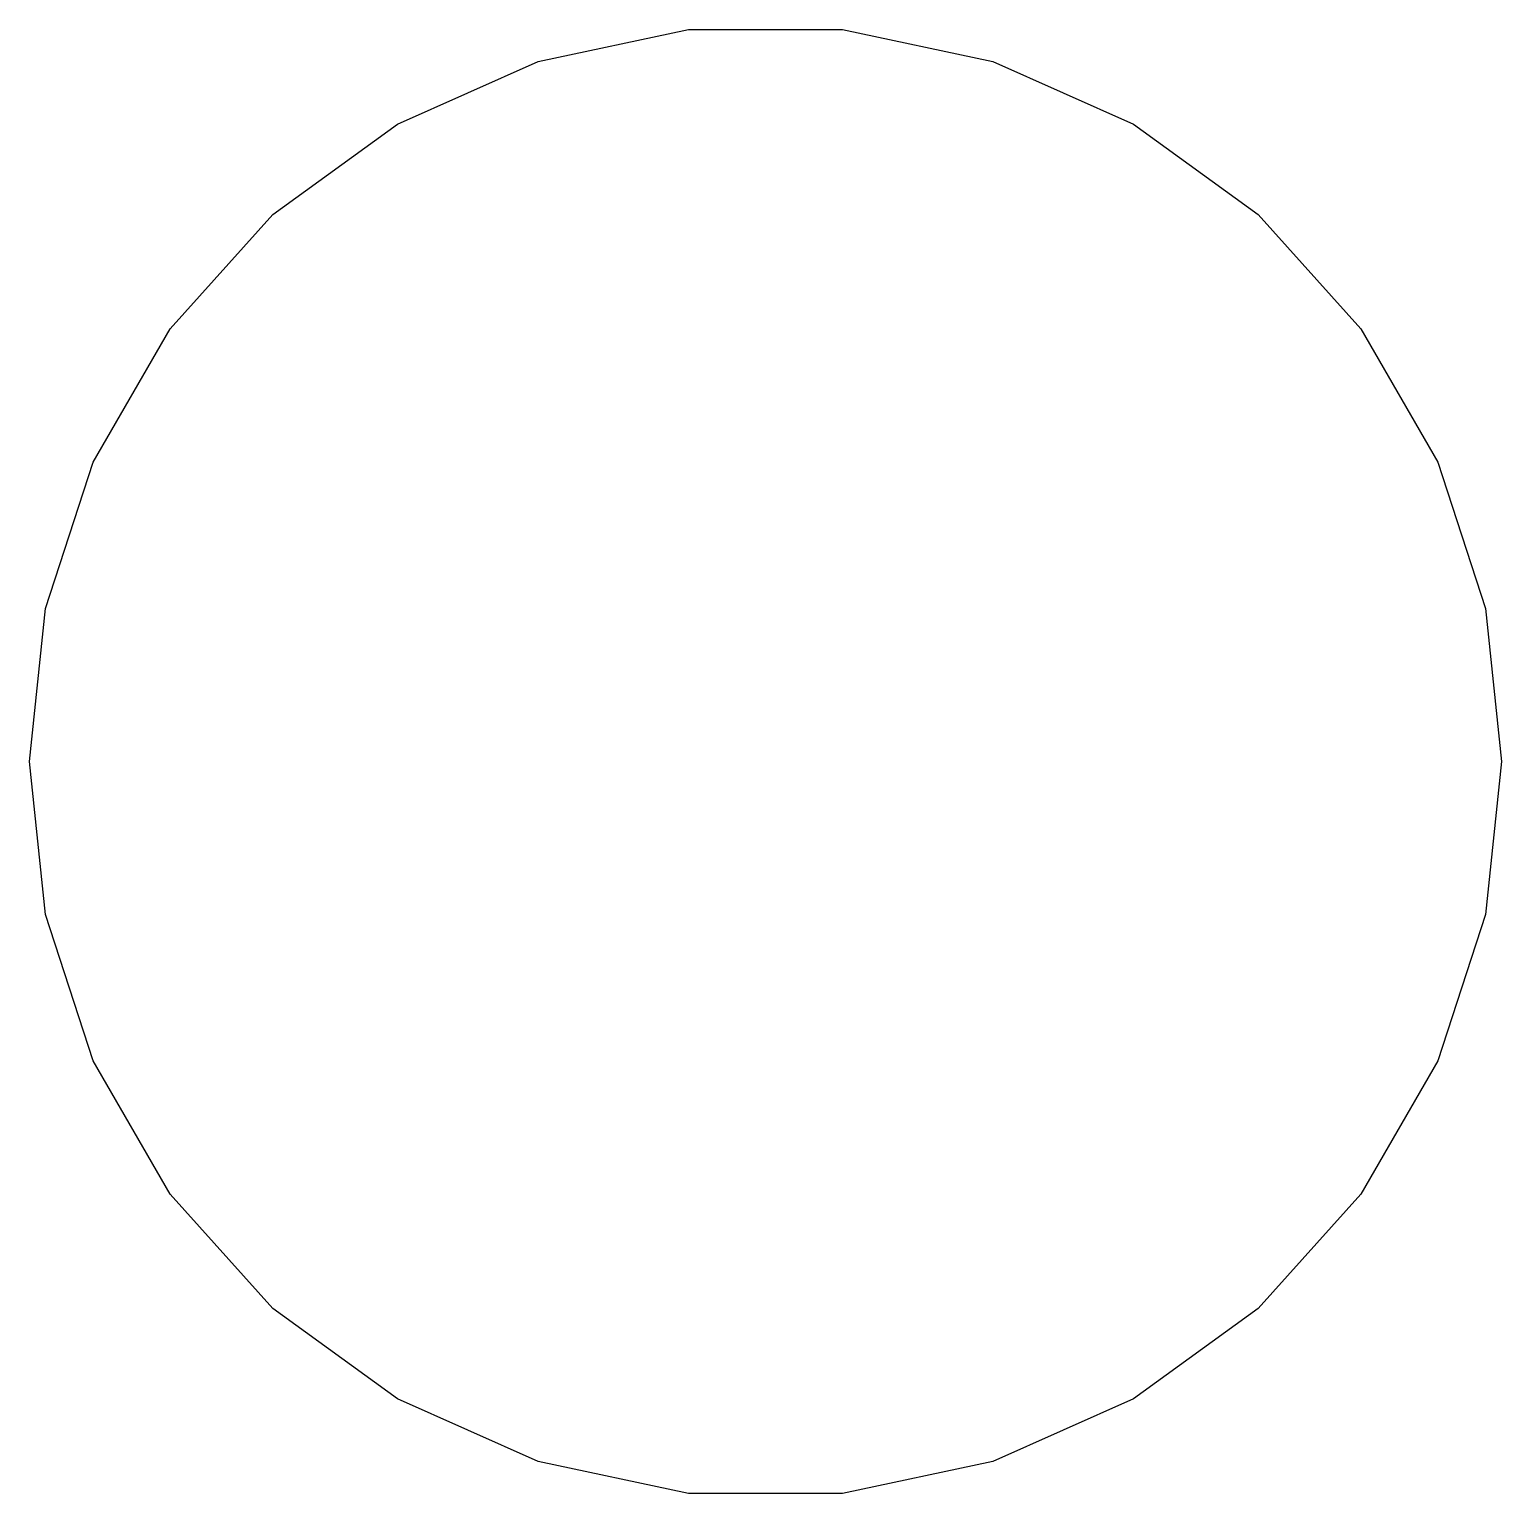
# Model space of a CAD drawing. Header units: millimetres. Extents: x -99 to 99, y -36 to -7.
# Drawn here: x -99.1 to -94.1, y -35.59 to -30.61 of the extents above.
import ezdxf

# ---------------------------------------------------------------- set-up
doc = ezdxf.new("R2010")
doc.units = ezdxf.units.MM
for name, color, linetype in [('Shape282', 7, 'CONTINUOUS'), ('Shape283', 7, 'CONTINUOUS'), ('Shape284', 7, 'CONTINUOUS'), ('Shape285', 7, 'CONTINUOUS'), ('Shape286', 7, 'CONTINUOUS'), ('Shape287', 7, 'CONTINUOUS'), ('Shape288', 7, 'CONTINUOUS'), ('Shape289', 7, 'CONTINUOUS'), ('Shape290', 7, 'CONTINUOUS'), ('Shape291', 7, 'CONTINUOUS'), ('Shape292', 7, 'CONTINUOUS'), ('Shape293', 7, 'CONTINUOUS'), ('Shape294', 7, 'CONTINUOUS'), ('Shape295', 7, 'CONTINUOUS'), ('Shape296', 7, 'CONTINUOUS'), ('Shape297', 7, 'CONTINUOUS'), ('Shape298', 7, 'CONTINUOUS'), ('Shape299', 7, 'CONTINUOUS'), ('Shape300', 7, 'CONTINUOUS'), ('Shape301', 7, 'CONTINUOUS'), ('Shape302', 7, 'CONTINUOUS'), ('Shape303', 7, 'CONTINUOUS'), ('Shape304', 7, 'CONTINUOUS'), ('Shape305', 7, 'CONTINUOUS'), ('Shape306', 7, 'CONTINUOUS'), ('Shape307', 7, 'CONTINUOUS'), ('Shape308', 7, 'CONTINUOUS'), ('Shape309', 7, 'CONTINUOUS'), ('Shape310', 7, 'CONTINUOUS'), ('Shape311', 7, 'CONTINUOUS')]:
    doc.layers.add(name, color=color, linetype=linetype)

msp = doc.modelspace()

# ---------------------------------------------------------------- linework, layer by layer
at = {"layer": 'Shape282'}
msp.add_line((-96.8613, -35.5863), (-97.3725, -35.4776), dxfattribs=at)
at = {"layer": 'Shape283'}
msp.add_line((-97.3725, -35.4776), (-97.85, -35.2651), dxfattribs=at)
at = {"layer": 'Shape284'}
msp.add_line((-97.85, -35.2651), (-98.2728, -34.9579), dxfattribs=at)
at = {"layer": 'Shape285'}
msp.add_line((-98.2728, -34.9579), (-98.6225, -34.5695), dxfattribs=at)
at = {"layer": 'Shape286'}
msp.add_line((-98.6225, -34.5695), (-98.8839, -34.1168), dxfattribs=at)
at = {"layer": 'Shape287'}
msp.add_line((-98.8839, -34.1168), (-99.0454, -33.6198), dxfattribs=at)
at = {"layer": 'Shape288'}
msp.add_line((-99.0454, -33.6198), (-99.1, -33.1), dxfattribs=at)
at = {"layer": 'Shape289'}
msp.add_line((-99.1, -33.1), (-99.0454, -32.5802), dxfattribs=at)
at = {"layer": 'Shape290'}
msp.add_line((-99.0454, -32.5802), (-98.8839, -32.0831), dxfattribs=at)
at = {"layer": 'Shape291'}
msp.add_line((-98.8839, -32.0831), (-98.6225, -31.6305), dxfattribs=at)
at = {"layer": 'Shape292'}
msp.add_line((-98.6225, -31.6305), (-98.2728, -31.2421), dxfattribs=at)
at = {"layer": 'Shape293'}
msp.add_line((-98.2728, -31.2421), (-97.85, -30.9349), dxfattribs=at)
at = {"layer": 'Shape294'}
msp.add_line((-97.85, -30.9349), (-97.3725, -30.7224), dxfattribs=at)
at = {"layer": 'Shape295'}
msp.add_line((-97.3725, -30.7224), (-96.8613, -30.6137), dxfattribs=at)
at = {"layer": 'Shape296'}
msp.add_line((-96.8613, -30.6137), (-96.3387, -30.6137), dxfattribs=at)
at = {"layer": 'Shape297'}
msp.add_line((-96.3387, -30.6137), (-95.8275, -30.7224), dxfattribs=at)
at = {"layer": 'Shape298'}
msp.add_line((-95.8275, -30.7224), (-95.35, -30.9349), dxfattribs=at)
at = {"layer": 'Shape299'}
msp.add_line((-95.35, -30.9349), (-94.9272, -31.2421), dxfattribs=at)
at = {"layer": 'Shape300'}
msp.add_line((-94.9272, -31.2421), (-94.5775, -31.6305), dxfattribs=at)
at = {"layer": 'Shape301'}
msp.add_line((-94.5775, -31.6305), (-94.3161, -32.0831), dxfattribs=at)
at = {"layer": 'Shape302'}
msp.add_line((-94.3161, -32.0831), (-94.1546, -32.5802), dxfattribs=at)
at = {"layer": 'Shape303'}
msp.add_line((-94.1546, -32.5802), (-94.1, -33.1), dxfattribs=at)
at = {"layer": 'Shape304'}
msp.add_line((-94.1, -33.1), (-94.1546, -33.6198), dxfattribs=at)
at = {"layer": 'Shape305'}
msp.add_line((-94.1546, -33.6198), (-94.3161, -34.1168), dxfattribs=at)
at = {"layer": 'Shape306'}
msp.add_line((-94.3161, -34.1168), (-94.5775, -34.5695), dxfattribs=at)
at = {"layer": 'Shape307'}
msp.add_line((-94.5775, -34.5695), (-94.9272, -34.9579), dxfattribs=at)
at = {"layer": 'Shape308'}
msp.add_line((-94.9272, -34.9579), (-95.35, -35.2651), dxfattribs=at)
at = {"layer": 'Shape309'}
msp.add_line((-95.35, -35.2651), (-95.8275, -35.4776), dxfattribs=at)
at = {"layer": 'Shape310'}
msp.add_line((-95.8275, -35.4776), (-96.3387, -35.5863), dxfattribs=at)
at = {"layer": 'Shape311'}
msp.add_line((-96.3387, -35.5863), (-96.8613, -35.5863), dxfattribs=at)

doc.saveas('drawing.dxf')
